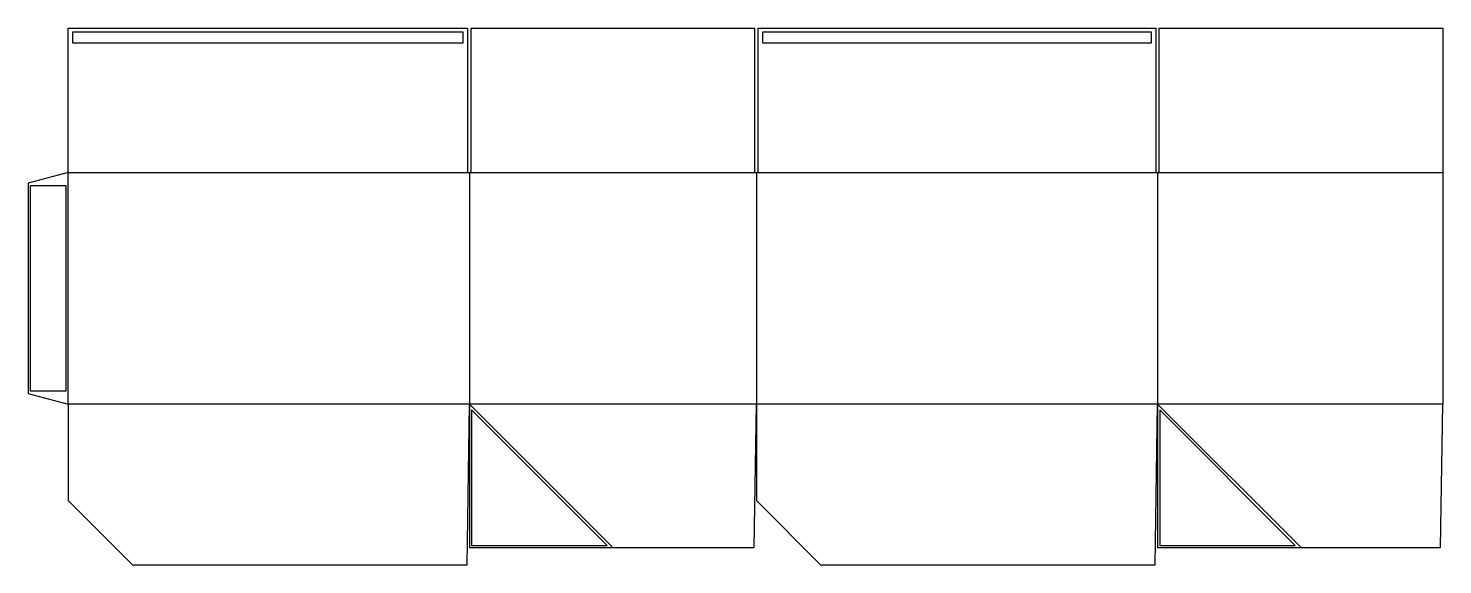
# Model space of a CAD drawing. Header units: millimetres. Extents: x 0 to 1240, y 0 to 471.
import ezdxf

# ---------------------------------------------------------------- set-up
doc = ezdxf.new("R2010")
doc.units = ezdxf.units.MM
for name, color, linetype in [('CREASE', 5, 'CONTINUOUS'), ('CUT', 1, 'CONTINUOUS'), ('GLUE', 2, 'CONTINUOUS')]:
    doc.layers.add(name, color=color, linetype=linetype)

msp = doc.modelspace()

# ---------------------------------------------------------------- linework, layer by layer
at = {"layer": 'CREASE'}
for p, q in [((35, 140.8), (35, 344)), ((35, 344), (385, 344)), ((386.6, 344), (386.6, 140.8)), ((388.2, 344), (636.6, 344)), ((638.2, 344), (638.2, 140.8)), ((639.8, 344), (988.2, 344)), ((989.8, 344), (989.8, 140.8)), ((991.4, 344), (1239.8, 344)), ((386.6, 140.8), (35, 140.8)), ((638.2, 140.8), (386.6, 140.8)), ((386.6, 140.8), (512.4, 15)), ((989.8, 140.8), (638.2, 140.8)), ((1239.8, 140.8), (989.8, 140.8)), ((989.8, 140.8), (1115.6, 15))]:
    msp.add_line(p, q, dxfattribs=at)
at = {"layer": 'CUT'}
for p, q in [((35, 344), (35, 470.6)), ((35, 470.6), (385, 470.6)), ((385, 470.6), (385, 344)), ((388.2, 344), (388.2, 470.6)), ((388.2, 470.6), (636.6, 470.6)), ((636.6, 470.6), (636.6, 344)), ((639.8, 344), (639.8, 470.6)), ((639.8, 470.6), (988.2, 470.6)), ((988.2, 470.6), (988.2, 344)), ((991.4, 344), (991.4, 470.6)), ((991.4, 470.6), (1239.8, 470.6)), ((1239.8, 470.6), (1239.8, 344)), ((35, 344), (0, 334.622)), ((385, 344), (386.6, 344)), ((386.6, 344), (388.2, 344)), ((636.6, 344), (638.2, 344)), ((638.2, 344), (639.8, 344)), ((988.2, 344), (989.8, 344)), ((989.8, 344), (991.4, 344)), ((1239.8, 344), (1239.8, 140.8)), ((0, 334.622), (0, 150.178)), ((0, 150.178), (35, 140.8)), ((35, 140.8), (35, 56.32)), ((384.6, 0), (386.6, 140.8)), ((386.6, 140.8), (386.6, 15)), ((636.2, 15), (638.2, 140.8)), ((638.2, 140.8), (638.2, 56.32)), ((987.8, 0), (989.8, 140.8)), ((989.8, 140.8), (989.8, 15)), ((1237.8, 15), (1239.8, 140.8)), ((35, 56.32), (91.32, 0)), ((638.2, 56.32), (694.52, 0)), ((386.6, 15), (636.2, 15)), ((989.8, 15), (1237.8, 15)), ((91.32, 0), (384.6, 0)), ((694.52, 0), (987.8, 0))]:
    msp.add_line(p, q, dxfattribs=at)
at = {"layer": 'GLUE'}
for p, q in [((39, 467.6), (381, 467.6)), ((39, 457.6), (39, 467.6)), ((381, 467.6), (381, 457.6)), ((643.8, 467.6), (984.2, 467.6)), ((643.8, 457.6), (643.8, 467.6)), ((984.2, 467.6), (984.2, 457.6)), ((381, 457.6), (39, 457.6)), ((984.2, 457.6), (643.8, 457.6)), ((2, 332.622), (33, 332.622)), ((2, 152.178), (2, 332.622)), ((33, 332.622), (33, 152.178)), ((33, 152.178), (2, 152.178)), ((388.6, 135.8), (388.6, 17)), ((507.4, 17), (388.6, 135.8)), ((991.8, 135.8), (991.8, 17)), ((1110.6, 17), (991.8, 135.8)), ((388.6, 17), (507.4, 17)), ((991.8, 17), (1110.6, 17))]:
    msp.add_line(p, q, dxfattribs=at)

doc.saveas('drawing.dxf')
